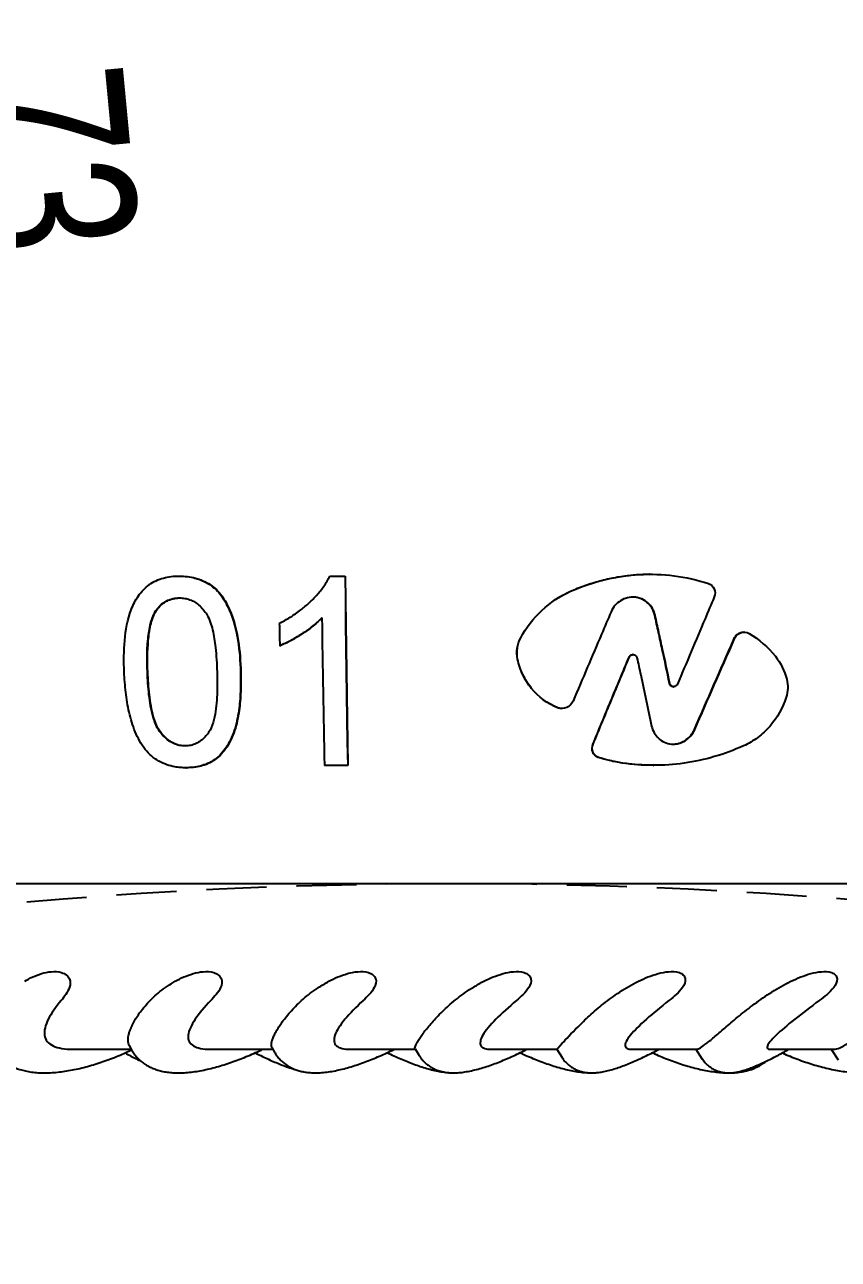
# Model space of a CAD drawing. Header units: millimetres. Extents: x 10 to 459, y 8 to 584.
# Drawn here: x 318.63 to 335.83, y 307.36 to 333.46 of the extents above; entities that cross this region are included whole.
import ezdxf

# ---------------------------------------------------------------- set-up
doc = ezdxf.new("R2010")
doc.units = ezdxf.units.MM
doc.linetypes.add('HIDDEN', pattern=[1.905, 1.27, -0.635])
doc.layers.add('DIMENSIONS', color=2, linetype='Continuous')
doc.layers.add('HIDDEN', color=3, linetype='HIDDEN')
doc.layers.add('OUTLINE', color=7, linetype='Continuous', lineweight=25)
doc.styles.add('SLDTEXTSTYLE0', font='TXT', dxfattribs={"width": 0.75})
doc.dimstyles.new('SLDDIMSTYLE0', dxfattribs={"dimtxt": 3.5, "dimasz": 2, "dimexe": 0, "dimexo": 0.0625, "dimgap": 0.875, "dimtad": 1, "dimrnd": 1e-09, "dimzin": 12, "dimdsep": 46, "dimtxsty": 'SLDTEXTSTYLE0', "dimsah": 1, "dimcen": 0.09, "dimadec": 0, "dimazin": 3, "dimtfac": 1, "dimtmove": 0, "dimatfit": 0, "dimfxl": 0, "dimfrac": 2, "dimtolj": 1, "dimtzin": 12, "dimarcsym": 0})
doc.dimstyles.new('SLDDIMSTYLE1', dxfattribs={"dimtxt": 3.5, "dimasz": 2, "dimexe": 0, "dimexo": 0.0625, "dimgap": 0.875, "dimtad": 1, "dimrnd": 1e-09, "dimzin": 12, "dimdsep": 46, "dimtxsty": 'SLDTEXTSTYLE0', "dimsah": 1, "dimcen": 0, "dimadec": 0, "dimazin": 3, "dimtfac": 1, "dimtofl": 0, "dimtmove": 0, "dimatfit": 3, "dimfxl": 0, "dimfrac": 2, "dimtolj": 1, "dimtzin": 12, "dimarcsym": 0})
doc.dimstyles.new('SLDDIMSTYLE5', dxfattribs={"dimtxt": 3.5, "dimasz": 2, "dimexe": 0, "dimexo": 0.0625, "dimgap": 0.875, "dimtad": 1, "dimrnd": 1e-09, "dimzin": 12, "dimdsep": 46, "dimtxsty": 'SLDTEXTSTYLE0', "dimsah": 1, "dimcen": 0.09, "dimadec": 0, "dimazin": 3, "dimtfac": 1, "dimtofl": 0, "dimtmove": 0, "dimatfit": 3, "dimfxl": 0, "dimfrac": 2, "dimtolj": 1, "dimtzin": 12, "dimarcsym": 0})
doc.dimstyles.new('SLDDIMSTYLE7', dxfattribs={"dimtxt": 3.5, "dimasz": 2, "dimexe": 0, "dimexo": 0.0625, "dimgap": 0.875, "dimtad": 1, "dimrnd": 1e-09, "dimzin": 12, "dimdsep": 46, "dimtxsty": 'SLDTEXTSTYLE0', "dimsah": 1, "dimcen": 0.09, "dimadec": 0, "dimazin": 3, "dimtol": 1, "dimtp": 1.3, "dimtm": 1.3, "dimtfac": 1, "dimtofl": 0, "dimtmove": 0, "dimatfit": 3, "dimfxl": 0, "dimfrac": 2, "dimtolj": 1, "dimarcsym": 0})
doc.dimstyles.new('SLDDIMSTYLE9', dxfattribs={"dimtxt": 3.5, "dimasz": 2, "dimexe": 0, "dimexo": 0.0625, "dimgap": 0.875, "dimtad": 1, "dimrnd": 1e-09, "dimzin": 12, "dimdsep": 46, "dimtxsty": 'SLDTEXTSTYLE0', "dimsah": 1, "dimcen": 0, "dimadec": 0, "dimazin": 3, "dimtfac": 1, "dimtofl": 0, "dimtmove": 0, "dimatfit": 3, "dimfxl": 0, "dimfrac": 2, "dimtolj": 1, "dimtzin": 12, "dimarcsym": 0})

# ---------------------------------------------------------------- blocks, each defined once
blk = doc.blocks.new('_D')
at = {"layer": 'DIMENSIONS'}
for p, q in [((375.903, 315.305), (375.903, 319.305)), ((328.7, 315.305), (377.903, 315.305)), ((375.903, 311.805), (375.903, 315.305)), ((356.192, 311.805), (377.903, 311.805)), ((375.903, 311.805), (375.903, 289.839))]:
    blk.add_line(p, q, dxfattribs=at)
for points in [[(375.903, 315.305), (376.403, 317.305), (375.403, 317.305)], [(375.903, 311.805), (375.403, 309.805), (376.403, 309.805)]]:
    blk.add_solid(points, dxfattribs=at)
at = {"layer": 'DIMENSIONS', "char_height": 3.5, "attachment_point": 1, "rotation": 90, "style": 'SLDTEXTSTYLE0'}
for s, insert in [('Push', (371.392, 299.203)), ('3,5', (371.392, 291.426))]:
    blk.add_mtext(s, dxfattribs=dict(at, insert=insert))
blk = doc.blocks.new('_D_1')
at = {"layer": 'DIMENSIONS'}
blk.add_line((317.849, 314.841), (315.141, 343.499), dxfattribs=at)
blk.add_solid([(317.849, 314.841), (318.158, 316.879), (317.163, 316.785)], dxfattribs=at)
at = {"layer": 'DIMENSIONS', "char_height": 3.5, "attachment_point": 1, "rotation": 275.3978, "style": 'SLDTEXTSTYLE0'}
for s, insert in [('R', (319.781, 342.343)), ('104,73', (320.047, 339.525))]:
    blk.add_mtext(s, dxfattribs=dict(at, insert=insert))
blk = doc.blocks.new('_D_9')
at = {"layer": 'DIMENSIONS'}
for p, q in [((293.45, 326.805), (293.45, 269.305)), ((361.95, 326.805), (361.95, 269.305)), ((361.95, 271.305), (293.45, 271.305))]:
    blk.add_line(p, q, dxfattribs=at)
for points in [[(293.45, 271.305), (295.45, 270.805), (295.45, 271.805)], [(361.95, 271.305), (359.95, 271.805), (359.95, 270.805)]]:
    blk.add_solid(points, dxfattribs=at)
at = {"layer": 'DIMENSIONS', "attachment_point": 1, "style": 'SLDTEXTSTYLE0'}
for s, insert, char_height in [('%%c', (315.932, 275.817), 3.5), ('68,5', (321.205, 275.817), 3.5), ('±1,30', (331.54, 274.806), 2.5)]:
    blk.add_mtext(s, dxfattribs=dict(at, insert=insert, char_height=char_height))
blk = doc.blocks.new('_D_11')
at = {"layer": 'DIMENSIONS'}
for p, q in [((299.208, 314.305), (299.208, 278.828)), ((356.192, 314.305), (356.192, 278.828)), ((299.208, 280.828), (356.192, 280.828))]:
    blk.add_line(p, q, dxfattribs=at)
for points in [[(299.208, 280.828), (301.208, 280.328), (301.208, 281.328)], [(356.192, 280.828), (354.192, 281.328), (354.192, 280.328)]]:
    blk.add_solid(points, dxfattribs=at)
at = {"layer": 'DIMENSIONS', "char_height": 3.5, "attachment_point": 1, "style": 'SLDTEXTSTYLE0'}
for s, insert in [('%%c', (319.242, 285.339)), ('56,98', (324.521, 285.393))]:
    blk.add_mtext(s, dxfattribs=dict(at, insert=insert))
blk = doc.blocks.new('_D_16')
at = {"layer": 'DIMENSIONS'}
blk.add_line((361.802, 324.363), (374.692, 323.249), dxfattribs=at)
blk.add_solid([(361.802, 324.363), (363.751, 323.693), (363.837, 324.689)], dxfattribs=at)
at = {"layer": 'DIMENSIONS', "insert": (367.104, 328.429), "char_height": 3.5, "attachment_point": 1, "rotation": 355.0632, "style": 'SLDTEXTSTYLE0'}
blk.add_mtext('R40', dxfattribs=at)
blk = doc.blocks.new('_D_17')
at = {"layer": 'DIMENSIONS'}
blk.add_line((361.779, 334.497), (372.903, 335.528), dxfattribs=at)
blk.add_arc((321.95, 330.805), 40, 5.237, 8.1583, dxfattribs=at)
blk.add_solid([(361.779, 334.497), (363.817, 334.184), (363.725, 335.18)], dxfattribs=at)
at = {"layer": 'DIMENSIONS', "insert": (364.515, 339.277), "char_height": 3.5, "attachment_point": 1, "rotation": 5.2959, "style": 'SLDTEXTSTYLE0'}
blk.add_mtext('R40', dxfattribs=at)

msp = doc.modelspace()

# ---------------------------------------------------------------- linework, layer by layer
at = {"layer": 'HIDDEN'}
msp.add_arc((327.7, 210.58), 104.725, 75.48959, 104.51041, dxfattribs=at)
at = {"layer": 'OUTLINE'}
for p, q in [((321.897, 321.805), (321.906, 321.805)), ((325.08, 321.805), (325.405, 321.805)), ((325.405, 321.805), (325.408, 321.805)), ((331.851, 321.844), (331.844, 321.844)), ((321.408, 321.07), (321.399, 321.07)), ((333.627, 320.45), (333.618, 320.45)), ((333.846, 320.621), (333.837, 320.621)), ((324.024, 320.332), (324.03, 320.332)), ((331.417, 320.094), (331.411, 320.094)), ((331.495, 320.146), (331.489, 320.146)), ((321.232, 319.78), (321.223, 319.78)), ((332.273, 319.535), (332.266, 319.535)), ((332.346, 319.467), (332.353, 319.467)), ((329.989, 319.006), (329.993, 319.006)), ((330.761, 317.972), (330.756, 317.972)), ((322.04, 317.754), (322.049, 317.754)), ((325.46, 317.805), (324.969, 317.805)), ((325.46, 317.805), (325.464, 317.805)), ((331.923, 317.805), (331.931, 317.805)), ((295.453, 315.305), (359.947, 315.305)), ((320.838, 311.886), (320.883, 311.803)), ((323.859, 311.839), (323.921, 311.731)), ((319.652, 311.805), (320.882, 311.805)), ((322.554, 311.805), (323.878, 311.805)), ((325.511, 311.805), (326.889, 311.805)), ((326.884, 311.813), (326.969, 311.673)), ((328.492, 311.805), (329.88, 311.805)), ((329.88, 311.805), (329.993, 311.629)), ((331.465, 311.805), (332.838, 311.805)), ((332.822, 311.805), (332.959, 311.597)), ((334.397, 311.805), (335.739, 311.805)), ((335.682, 311.805), (335.834, 311.578))]:
    msp.add_line(p, q, dxfattribs=at)
at = {"layer": 'OUTLINE', "flags": 128}
for points in [[(325.405, 321.805), (325.41, 321.301), (325.416, 320.798), (325.422, 320.296), (325.429, 319.795), (325.436, 319.295), (325.444, 318.797), (325.452, 318.3), (325.46, 317.805)], [(325.408, 321.805), (325.413, 321.301), (325.419, 320.798), (325.426, 320.296), (325.432, 319.795), (325.439, 319.295), (325.447, 318.797), (325.455, 318.3), (325.464, 317.805)]]:
    msp.add_lwpolyline(points, dxfattribs=at)
at = {"layer": 'OUTLINE'}
for centre, radius, start, end in [((673.956, 327.602), 350.008, 181.11276, 181.19017), ((777.268, 327.435), 452.401, 180.82489, 181.21971)]:
    msp.add_arc(centre, radius, start, end, dxfattribs=at)
for points, knots in [([(320.733, 319.778), (320.726, 320.001), (320.725, 320.224), (320.764, 320.667), (320.802, 320.887), (320.921, 321.197), (320.972, 321.297), (321.097, 321.478), (321.175, 321.56), (321.354, 321.687), (321.457, 321.734), (321.618, 321.778), (321.673, 321.789), (321.785, 321.803), (321.841, 321.804), (321.897, 321.805)], [0, 0, 0, 0, 0.25, 0.25, 0.5, 0.5, 0.625, 0.625, 0.75, 0.75, 0.875, 0.875, 0.9375, 0.9375, 1, 1, 1, 1]), ([(321.897, 321.805), (321.954, 321.803), (322.01, 321.802), (322.121, 321.789), (322.176, 321.778), (322.34, 321.733), (322.446, 321.687), (322.637, 321.562), (322.722, 321.482), (322.856, 321.298), (322.909, 321.196), (323.043, 320.884), (323.106, 320.664), (323.173, 320.223), (323.186, 320), (323.193, 319.778)], [0, 0, 0, 0, 0.0625, 0.0625, 0.125, 0.125, 0.25, 0.25, 0.375, 0.375, 0.5, 0.5, 0.75, 0.75, 1, 1, 1, 1]), ([(321.906, 321.805), (321.962, 321.803), (322.019, 321.802), (322.13, 321.789), (322.185, 321.778), (322.348, 321.732), (322.454, 321.686), (322.645, 321.562), (322.729, 321.482), (322.863, 321.298), (322.916, 321.195), (323.05, 320.884), (323.113, 320.664), (323.18, 320.223), (323.192, 320), (323.2, 319.778)], [0, 0, 0, 0, 0.0625, 0.0625, 0.125, 0.125, 0.25, 0.25, 0.375, 0.375, 0.5, 0.5, 0.75, 0.75, 1, 1, 1, 1]), ([(324.015, 320.805), (324.093, 320.847), (324.25, 320.932), (324.459, 321.079), (324.646, 321.237), (324.811, 321.404), (324.938, 321.558), (325.024, 321.696), (325.062, 321.769), (325.08, 321.805)], [0, 0, 0, 0, 0.179371, 0.359905, 0.51561, 0.672493, 0.834621, 0.917259, 1, 1, 1, 1]), ([(330.17, 321.484), (330.272, 321.526), (330.474, 321.612), (330.792, 321.709), (331.12, 321.784), (331.451, 321.828), (331.694, 321.847), (331.823, 321.843), (331.844, 321.842)], [0, 0, 0, 0, 0.190529, 0.381063, 0.577137, 0.773214, 0.963435, 1, 1, 1, 1]), ([(330.174, 321.484), (330.405, 321.587), (330.641, 321.668), (331.125, 321.786), (331.375, 321.824), (331.874, 321.852), (332.121, 321.843), (332.61, 321.779), (332.854, 321.724), (333.09, 321.647)], [0, 0, 0, 0, 0.25, 0.25, 0.5, 0.5, 0.75, 0.75, 1, 1, 1, 1]), ([(333.09, 321.647), (333.145, 321.628), (333.19, 321.586), (333.234, 321.481), (333.234, 321.418), (333.211, 321.364)], [0, 0, 0, 0, 0.5, 0.5, 1, 1, 1, 1]), ([(321.399, 321.07), (321.424, 321.103), (321.475, 321.171), (321.566, 321.246), (321.659, 321.298), (321.744, 321.326), (321.827, 321.342), (321.878, 321.343), (321.905, 321.344)], [0, 0, 0, 0, 0.210465, 0.426338, 0.582857, 0.744009, 0.870969, 1, 1, 1, 1]), ([(321.408, 321.07), (321.434, 321.103), (321.485, 321.171), (321.575, 321.246), (321.668, 321.298), (321.753, 321.326), (321.835, 321.342), (321.887, 321.343), (321.913, 321.344)], [0, 0, 0, 0, 0.210702, 0.426797, 0.583103, 0.744019, 0.870971, 1, 1, 1, 1]), ([(321.905, 321.344), (321.941, 321.342), (322.014, 321.337), (322.123, 321.31), (322.224, 321.261), (322.321, 321.191), (322.409, 321.1), (322.493, 320.981), (322.558, 320.834), (322.605, 320.663), (322.64, 320.484), (322.668, 320.274), (322.688, 320.038), (322.695, 319.866), (322.699, 319.78)], [0, 0, 0, 0, 0.0567, 0.113166, 0.17025, 0.227387, 0.294713, 0.36205, 0.449797, 0.537912, 0.634687, 0.731496, 0.865729, 1, 1, 1, 1]), ([(329.118, 320.503), (329.235, 320.717), (329.385, 320.913), (329.744, 321.248), (329.946, 321.382), (330.17, 321.484)], [0, 0, 0, 0, 0.5, 0.5, 1, 1, 1, 1]), ([(329.12, 320.503), (329.237, 320.718), (329.387, 320.913), (329.747, 321.248), (329.949, 321.383), (330.174, 321.484)], [0, 0, 0, 0, 0.5, 0.5, 1, 1, 1, 1]), ([(331.96, 320.977), (331.937, 321.078), (331.884, 321.17), (331.732, 321.307), (331.632, 321.35), (331.426, 321.367), (331.318, 321.34), (331.141, 321.23), (331.071, 321.147), (331.029, 321.051)], [0, 0, 0, 0, 0.25, 0.25, 0.5, 0.5, 0.75, 0.75, 1, 1, 1, 1]), ([(331.953, 320.977), (331.945, 321.005), (331.93, 321.061), (331.89, 321.138), (331.837, 321.207), (331.774, 321.265), (331.702, 321.31), (331.625, 321.341), (331.551, 321.358), (331.503, 321.359), (331.483, 321.359)], [0, 0, 0, 0, 0.132179, 0.264261, 0.396769, 0.529277, 0.656422, 0.783548, 0.907169, 1, 1, 1, 1]), ([(333.211, 321.364), (333.146, 321.21), (333.081, 321.056), (333.016, 320.902), (332.918, 320.671), (332.821, 320.441), (332.723, 320.211), (332.626, 319.98), (332.529, 319.75), (332.431, 319.52)], [0, 0, 0, 0, 0.000503459, 0.000503459, 0.000503459, 0.001258946, 0.001258946, 0.001258946, 0.002014728, 0.002014728, 0.002014728, 0.002014728]), ([(321.223, 319.78), (321.216, 320), (321.214, 320.22), (321.243, 320.549), (321.258, 320.658), (321.296, 320.818), (321.311, 320.871), (321.348, 320.973), (321.373, 321.021), (321.399, 321.07)], [0, 0, 0, 0, 0.5, 0.5, 0.75, 0.75, 0.875, 0.875, 1, 1, 1, 1]), ([(321.232, 319.78), (321.226, 320), (321.224, 320.22), (321.253, 320.549), (321.268, 320.658), (321.306, 320.818), (321.32, 320.871), (321.357, 320.973), (321.382, 321.021), (321.408, 321.07)], [0, 0, 0, 0, 0.5, 0.5, 0.75, 0.75, 0.875, 0.875, 1, 1, 1, 1]), ([(331.029, 321.051), (330.962, 320.893), (330.894, 320.735), (330.827, 320.578), (330.726, 320.342), (330.626, 320.106), (330.525, 319.87), (330.425, 319.634), (330.325, 319.399), (330.225, 319.164)], [0, 0, 0, 0, 0.000518046, 0.000518046, 0.000518046, 0.001295443, 0.001295443, 0.001295443, 0.002073163, 0.002073163, 0.002073163, 0.002073163]), ([(332.266, 319.535), (332.215, 319.775), (332.138, 320.135), (332.033, 320.616), (331.98, 320.857), (331.953, 320.977)], [0, 0, 0, 0, 0.499907, 0.749933, 1, 1, 1, 1]), ([(332.273, 319.535), (332.222, 319.775), (332.145, 320.135), (332.04, 320.616), (331.986, 320.857), (331.96, 320.977)], [0, 0, 0, 0, 0.499905, 0.749931, 1, 1, 1, 1]), ([(324.913, 320.922), (324.843, 320.856), (324.702, 320.723), (324.472, 320.57), (324.249, 320.434), (324.099, 320.366), (324.024, 320.332)], [0, 0, 0, 0, 0.27043, 0.540783, 0.769632, 1, 1, 1, 1]), ([(324.917, 320.922), (324.847, 320.856), (324.706, 320.723), (324.477, 320.57), (324.254, 320.434), (324.105, 320.366), (324.03, 320.332)], [0, 0, 0, 0, 0.27071, 0.541333, 0.769924, 1, 1, 1, 1]), ([(333.618, 320.45), (333.628, 320.476), (333.647, 320.526), (333.705, 320.584), (333.774, 320.616), (333.826, 320.626), (333.85, 320.62), (333.851, 320.62)], [0, 0, 0, 0, 0.258581, 0.517926, 0.759423, 0.990873, 1, 1, 1, 1]), ([(333.627, 320.45), (333.646, 320.516), (333.693, 320.574), (333.818, 320.63), (333.893, 320.626), (333.95, 320.592)], [0, 0, 0, 0, 0.5, 0.5, 1, 1, 1, 1]), ([(329.899, 319.023), (329.682, 319.11), (329.492, 319.252), (329.273, 319.519), (329.211, 319.618), (329.113, 319.825), (329.076, 319.935), (329.052, 320.049)], [0, 0, 0, 0, 0.5, 0.5, 0.75, 0.75, 1, 1, 1, 1]), ([(329.903, 319.023), (329.685, 319.11), (329.495, 319.252), (329.276, 319.519), (329.214, 319.618), (329.115, 319.825), (329.078, 319.935), (329.054, 320.049)], [0, 0, 0, 0, 0.5, 0.5, 0.75, 0.75, 1, 1, 1, 1]), ([(330.645, 318.25), (330.772, 318.557), (330.962, 319.016), (331.218, 319.631), (331.347, 319.94), (331.411, 320.094)], [0, 0, 0, 0, 0.499816, 0.749893, 1, 1, 1, 1]), ([(330.649, 318.25), (330.776, 318.557), (330.967, 319.016), (331.223, 319.631), (331.352, 319.94), (331.417, 320.094)], [0, 0, 0, 0, 0.499813, 0.749891, 1, 1, 1, 1]), ([(331.411, 320.094), (331.417, 320.103), (331.428, 320.122), (331.455, 320.139), (331.477, 320.147), (331.488, 320.145), (331.489, 320.145)], [0, 0, 0, 0, 0.328728, 0.659039, 0.953104, 1, 1, 1, 1]), ([(331.417, 320.094), (331.421, 320.103), (331.428, 320.112), (331.435, 320.12), (331.443, 320.128), (331.452, 320.134), (331.462, 320.139), (331.471, 320.142), (331.481, 320.145), (331.49, 320.145), (331.499, 320.146), (331.509, 320.145), (331.517, 320.143), (331.526, 320.14), (331.534, 320.136), (331.542, 320.131), (331.549, 320.126), (331.555, 320.119), (331.561, 320.112), (331.566, 320.105), (331.571, 320.096), (331.574, 320.087), (331.575, 320.084), (331.575, 320.082), (331.576, 320.079)], [0, 0, 0, 0, 0.0000324829, 0.0000324829, 0.0000324829, 0.0000652026, 0.0000652026, 0.0000652026, 0.0000943146, 0.0000943146, 0.0000943146, 0.0001212763, 0.0001212763, 0.0001212763, 0.0001487133, 0.0001487133, 0.0001487133, 0.0001762199, 0.0001762199, 0.0001762199, 0.0002054832, 0.0002054832, 0.0002054832, 0.0002134231, 0.0002134231, 0.0002134231, 0.0002134231]), ([(331.576, 320.079), (331.603, 319.959), (331.669, 319.657), (331.773, 319.176), (331.849, 318.816), (331.887, 318.636)], [0, 0, 0, 0, 0.249941, 0.62493, 1, 1, 1, 1]), ([(321.177, 318.139), (321.135, 318.199), (321.094, 318.259), (321.025, 318.385), (320.995, 318.45), (320.913, 318.648), (320.872, 318.787), (320.807, 319.066), (320.784, 319.208), (320.75, 319.492), (320.741, 319.635), (320.733, 319.778)], [0, 0, 0, 0, 0.125, 0.125, 0.25, 0.25, 0.5, 0.5, 0.75, 0.75, 1, 1, 1, 1]), ([(322.02, 318.215), (321.979, 318.217), (321.939, 318.219), (321.859, 318.235), (321.82, 318.248), (321.707, 318.298), (321.641, 318.348), (321.524, 318.462), (321.472, 318.527), (321.396, 318.671), (321.37, 318.747), (321.302, 318.979), (321.277, 319.139), (321.239, 319.458), (321.23, 319.619), (321.223, 319.78)], [0, 0, 0, 0, 0.0625, 0.0625, 0.125, 0.125, 0.25, 0.25, 0.375, 0.375, 0.5, 0.5, 0.75, 0.75, 1, 1, 1, 1]), ([(322.029, 318.215), (321.988, 318.217), (321.948, 318.219), (321.868, 318.235), (321.829, 318.248), (321.716, 318.298), (321.65, 318.348), (321.533, 318.462), (321.482, 318.527), (321.406, 318.671), (321.379, 318.747), (321.311, 318.979), (321.287, 319.139), (321.249, 319.459), (321.24, 319.619), (321.232, 319.78)], [0, 0, 0, 0, 0.0625, 0.0625, 0.125, 0.125, 0.25, 0.25, 0.375, 0.375, 0.5, 0.5, 0.75, 0.75, 1, 1, 1, 1]), ([(322.699, 319.78), (322.703, 319.619), (322.705, 319.459), (322.691, 319.14), (322.678, 318.981), (322.629, 318.749), (322.607, 318.672), (322.543, 318.529), (322.497, 318.463), (322.39, 318.349), (322.326, 318.299), (322.218, 318.249), (322.18, 318.236), (322.101, 318.219), (322.06, 318.217), (322.02, 318.215)], [0, 0, 0, 0, 0.25, 0.25, 0.5, 0.5, 0.625, 0.625, 0.75, 0.75, 0.875, 0.875, 0.9375, 0.9375, 1, 1, 1, 1]), ([(323.193, 319.778), (323.194, 319.641), (323.197, 319.368), (323.169, 319.024), (323.121, 318.749), (323.066, 318.54), (322.991, 318.351), (322.899, 318.185), (322.79, 318.044), (322.654, 317.925), (322.504, 317.839), (322.347, 317.787), (322.194, 317.758), (322.091, 317.755), (322.04, 317.754)], [0, 0, 0, 0, 0.153719, 0.307252, 0.389174, 0.471193, 0.552865, 0.620664, 0.688348, 0.756904, 0.825426, 0.884294, 0.943194, 1, 1, 1, 1]), ([(323.2, 319.778), (323.201, 319.641), (323.204, 319.367), (323.176, 319.023), (323.128, 318.748), (323.073, 318.539), (322.999, 318.351), (322.906, 318.185), (322.797, 318.043), (322.662, 317.925), (322.511, 317.839), (322.355, 317.786), (322.202, 317.758), (322.099, 317.755), (322.049, 317.754)], [0, 0, 0, 0, 0.154034, 0.307886, 0.38976, 0.471729, 0.553343, 0.621103, 0.688755, 0.757281, 0.825769, 0.884578, 0.94342, 1, 1, 1, 1]), ([(332.346, 319.467), (332.339, 319.467), (332.324, 319.468), (332.301, 319.479), (332.281, 319.497), (332.27, 319.517), (332.267, 319.531), (332.266, 319.535)], [0, 0, 0, 0, 0.169725, 0.40005, 0.632919, 0.880436, 1, 1, 1, 1]), ([(332.431, 319.52), (332.427, 319.511), (332.421, 319.501), (332.413, 319.494), (332.406, 319.486), (332.397, 319.479), (332.387, 319.474), (332.379, 319.47), (332.369, 319.468), (332.359, 319.467), (332.351, 319.466), (332.342, 319.467), (332.333, 319.469), (332.325, 319.471), (332.317, 319.475), (332.309, 319.479), (332.302, 319.484), (332.295, 319.491), (332.29, 319.497), (332.284, 319.505), (332.28, 319.513), (332.277, 319.522), (332.275, 319.526), (332.274, 319.531), (332.273, 319.535)], [0, 0, 0, 0, 0.0000324033, 0.0000324033, 0.0000324033, 0.0000650509, 0.0000650509, 0.0000650509, 0.0000939582, 0.0000939582, 0.0000939582, 0.000120426, 0.000120426, 0.000120426, 0.0001472471, 0.0001472471, 0.0001472471, 0.0001743352, 0.0001743352, 0.0001743352, 0.0002030867, 0.0002030867, 0.0002030867, 0.000216736, 0.000216736, 0.000216736, 0.000216736]), ([(330.225, 319.164), (330.199, 319.104), (330.153, 319.054), (330.033, 319), (329.964, 318.999), (329.903, 319.023)], [0, 0, 0, 0, 0.5, 0.5, 1, 1, 1, 1]), ([(334.733, 319.243), (334.661, 319.019), (334.544, 318.81), (334.313, 318.546), (334.226, 318.465), (334.038, 318.324), (333.937, 318.264), (333.829, 318.216)], [0, 0, 0, 0, 0.5, 0.5, 0.75, 0.75, 1, 1, 1, 1]), ([(329.989, 319.009), (329.972, 319.008), (329.941, 319.008), (329.912, 319.018), (329.899, 319.023)], [0, 0, 0, 0, 0.550554, 1, 1, 1, 1]), ([(331.887, 318.636), (331.909, 318.537), (331.958, 318.446), (332.105, 318.309), (332.202, 318.264), (332.406, 318.247), (332.513, 318.274), (332.688, 318.385), (332.758, 318.468), (332.799, 318.563)], [0, 0, 0, 0, 0.25, 0.25, 0.5, 0.5, 0.75, 0.75, 1, 1, 1, 1]), ([(332.337, 318.256), (332.348, 318.255), (332.384, 318.254), (332.445, 318.265), (332.544, 318.296), (332.634, 318.353), (332.709, 318.428), (332.757, 318.492), (332.78, 318.54), (332.792, 318.563)], [0, 0, 0, 0, 0.056189, 0.188399, 0.320639, 0.586668, 0.725926, 0.865156, 1, 1, 1, 1]), ([(322.04, 317.754), (322.001, 317.755), (321.922, 317.757), (321.785, 317.774), (321.63, 317.815), (321.463, 317.891), (321.307, 317.999), (321.221, 318.092), (321.177, 318.139)], [0, 0, 0, 0, 0.121459, 0.24347, 0.425466, 0.613139, 0.803321, 1, 1, 1, 1]), ([(330.756, 317.972), (330.703, 317.993), (330.662, 318.036), (330.623, 318.139), (330.624, 318.198), (330.645, 318.25)], [0, 0, 0, 0, 0.5, 0.5, 1, 1, 1, 1]), ([(330.761, 317.972), (330.708, 317.993), (330.667, 318.036), (330.627, 318.139), (330.628, 318.198), (330.649, 318.25)], [0, 0, 0, 0, 0.5, 0.5, 1, 1, 1, 1]), ([(333.829, 318.216), (333.428, 318.036), (333.004, 317.912), (332.357, 317.82), (332.138, 317.805), (331.704, 317.806), (331.488, 317.822), (331.273, 317.853)], [0, 0, 0, 0, 0.5, 0.5, 0.75, 0.75, 1, 1, 1, 1]), ([(331.267, 317.853), (331.222, 317.86), (331.177, 317.868), (331.132, 317.876), (331.087, 317.885), (331.042, 317.894), (330.997, 317.905), (330.916, 317.924), (330.836, 317.946), (330.756, 317.972)], [0, 0, 0, 0, 0.000138768, 0.000138768, 0.000138768, 0.0002775368, 0.0002775368, 0.0002775368, 0.0005313891, 0.0005313891, 0.0005313891, 0.0005313891]), ([(331.273, 317.853), (331.227, 317.86), (331.182, 317.868), (331.137, 317.876), (331.092, 317.885), (331.047, 317.894), (331.003, 317.905), (330.921, 317.924), (330.841, 317.946), (330.761, 317.972)], [0, 0, 0, 0, 0.0001387678, 0.0001387678, 0.0001387678, 0.0002775364, 0.0002775364, 0.0002775364, 0.0005321726, 0.0005321726, 0.0005321726, 0.0005321726]), ([(331.855, 317.807), (331.838, 317.807), (331.731, 317.806), (331.534, 317.819), (331.356, 317.842), (331.267, 317.853)], [0, 0, 0, 0, 0.087395, 0.543693, 1, 1, 1, 1]), ([(318.629, 313.24), (318.737, 313.306), (318.856, 313.364), (319.051, 313.423), (319.119, 313.438), (319.262, 313.45), (319.337, 313.448), (319.447, 313.414), (319.482, 313.397), (319.541, 313.352), (319.564, 313.322), (319.604, 313.23), (319.596, 313.168), (319.56, 313.059), (319.532, 313.01), (319.47, 312.918), (319.436, 312.875), (319.401, 312.834)], [0, 0, 0, 0, 0.25, 0.25, 0.375, 0.375, 0.5, 0.5, 0.5625, 0.5625, 0.625, 0.625, 0.75, 0.75, 0.875, 0.875, 1, 1, 1, 1]), ([(321.812, 313.24), (321.928, 313.306), (322.054, 313.364), (322.26, 313.423), (322.332, 313.438), (322.479, 313.45), (322.557, 313.447), (322.665, 313.413), (322.7, 313.396), (322.756, 313.35), (322.777, 313.321), (322.81, 313.228), (322.796, 313.167), (322.75, 313.058), (322.717, 313.01), (322.645, 312.918), (322.605, 312.875), (322.565, 312.834)], [0, 0, 0, 0, 0.25, 0.25, 0.375, 0.375, 0.5, 0.5, 0.5625, 0.5625, 0.625, 0.625, 0.75, 0.75, 0.875, 0.875, 1, 1, 1, 1]), ([(325.06, 313.24), (325.182, 313.306), (325.314, 313.364), (325.527, 313.423), (325.6, 313.438), (325.749, 313.45), (325.827, 313.447), (325.936, 313.413), (325.97, 313.396), (326.024, 313.35), (326.043, 313.321), (326.07, 313.229), (326.051, 313.167), (325.995, 313.058), (325.957, 313.01), (325.875, 312.918), (325.831, 312.875), (325.786, 312.834)], [0, 0, 0, 0, 0.25, 0.25, 0.375, 0.375, 0.5, 0.5, 0.5625, 0.5625, 0.625, 0.625, 0.75, 0.75, 0.875, 0.875, 1, 1, 1, 1]), ([(328.336, 313.24), (328.463, 313.306), (328.601, 313.364), (328.817, 313.423), (328.892, 313.438), (329.043, 313.45), (329.121, 313.447), (329.227, 313.413), (329.26, 313.396), (329.31, 313.35), (329.327, 313.32), (329.347, 313.228), (329.323, 313.167), (329.258, 313.058), (329.216, 313.01), (329.126, 312.918), (329.077, 312.875), (329.027, 312.834)], [0, 0, 0, 0, 0.25, 0.25, 0.375, 0.375, 0.5, 0.5, 0.5625, 0.5625, 0.625, 0.625, 0.75, 0.75, 0.875, 0.875, 1, 1, 1, 1]), ([(331.606, 313.24), (331.738, 313.306), (331.878, 313.364), (332.097, 313.423), (332.172, 313.438), (332.322, 313.45), (332.399, 313.447), (332.502, 313.412), (332.533, 313.395), (332.58, 313.349), (332.594, 313.32), (332.606, 313.228), (332.577, 313.166), (332.504, 313.058), (332.458, 313.01), (332.36, 312.918), (332.308, 312.875), (332.254, 312.834)], [0, 0, 0, 0, 0.25, 0.25, 0.375, 0.375, 0.5, 0.5, 0.5625, 0.5625, 0.625, 0.625, 0.75, 0.75, 0.875, 0.875, 1, 1, 1, 1]), ([(334.833, 313.24), (334.967, 313.306), (335.109, 313.365), (335.328, 313.423), (335.401, 313.438), (335.55, 313.45), (335.625, 313.447), (335.723, 313.412), (335.753, 313.395), (335.795, 313.349), (335.807, 313.32), (335.811, 313.228), (335.779, 313.166), (335.698, 313.058), (335.648, 313.009), (335.543, 312.918), (335.488, 312.875), (335.432, 312.834)], [0, 0, 0, 0, 0.25, 0.25, 0.375, 0.375, 0.5, 0.5, 0.5625, 0.5625, 0.625, 0.625, 0.75, 0.75, 0.875, 0.875, 1, 1, 1, 1]), ([(320.84, 311.887), (320.837, 311.891), (320.824, 311.911), (320.815, 311.958), (320.813, 312.028), (320.827, 312.112), (320.856, 312.206), (320.899, 312.308), (320.957, 312.417), (321.03, 312.533), (321.12, 312.654), (321.226, 312.777), (321.348, 312.901), (321.488, 313.023), (321.642, 313.138), (321.757, 313.207), (321.812, 313.24)], [0, 0, 0, 0, 0.024479, 0.097973, 0.171466, 0.247111, 0.322752, 0.396117, 0.469481, 0.544863, 0.620242, 0.695626, 0.771005, 0.84874, 0.92646, 1, 1, 1, 1]), ([(323.86, 311.84), (323.858, 311.843), (323.85, 311.855), (323.845, 311.887), (323.849, 311.938), (323.866, 312.006), (323.898, 312.086), (323.944, 312.178), (324.003, 312.277), (324.076, 312.384), (324.164, 312.499), (324.266, 312.618), (324.384, 312.741), (324.517, 312.865), (324.666, 312.988), (324.844, 313.117), (324.983, 313.196), (325.06, 313.24)], [0, 0, 0, 0, 0.024783, 0.082897, 0.150622, 0.218349, 0.288076, 0.357801, 0.425114, 0.492431, 0.561593, 0.630753, 0.699962, 0.769166, 0.840489, 0.911807, 1, 1, 1, 1]), ([(326.885, 311.814), (326.884, 311.815), (326.877, 311.818), (326.882, 311.844), (326.897, 311.888), (326.926, 311.945), (326.968, 312.015), (327.024, 312.097), (327.092, 312.189), (327.172, 312.289), (327.265, 312.397), (327.373, 312.513), (327.493, 312.633), (327.628, 312.756), (327.777, 312.88), (327.945, 313.005), (328.13, 313.128), (328.267, 313.203), (328.336, 313.24)], [0, 0, 0, 0, 0.013722, 0.091722, 0.155153, 0.218586, 0.283944, 0.349301, 0.411474, 0.473645, 0.537529, 0.601415, 0.665244, 0.729067, 0.794766, 0.860457, 0.929881, 1, 1, 1, 1]), ([(329.88, 311.805), (329.884, 311.805), (329.922, 311.848), (330.074, 312.014), (330.183, 312.134), (330.404, 312.353), (330.485, 312.432), (330.664, 312.594), (330.763, 312.68), (330.977, 312.85), (331.091, 312.934), (331.336, 313.094), (331.467, 313.171), (331.606, 313.24)], [0, 0, 0, 0, 0.25, 0.25, 0.5, 0.5, 0.625, 0.625, 0.75, 0.75, 0.875, 0.875, 1, 1, 1, 1]), ([(332.838, 311.805), (332.856, 311.805), (332.883, 311.816), (332.954, 311.858), (332.998, 311.889), (333.104, 311.972), (333.164, 312.022), (333.302, 312.139), (333.381, 312.207), (333.55, 312.352), (333.642, 312.43), (333.842, 312.594), (333.951, 312.679), (334.179, 312.848), (334.299, 312.932), (334.555, 313.094), (334.691, 313.171), (334.833, 313.24)], [0, 0, 0, 0, 0.125, 0.125, 0.25, 0.25, 0.375, 0.375, 0.5, 0.5, 0.625, 0.625, 0.75, 0.75, 0.875, 0.875, 1, 1, 1, 1]), ([(335.739, 311.805), (335.774, 311.805), (335.816, 311.816), (335.918, 311.858), (335.979, 311.889), (336.113, 311.972), (336.187, 312.022), (336.352, 312.139), (336.442, 312.207), (336.634, 312.352), (336.736, 312.43), (336.953, 312.593), (337.07, 312.679), (337.31, 312.848), (337.435, 312.932), (337.699, 313.093), (337.838, 313.171), (337.981, 313.24)], [0, 0, 0, 0, 0.125, 0.125, 0.25, 0.25, 0.375, 0.375, 0.5, 0.5, 0.625, 0.625, 0.75, 0.75, 0.875, 0.875, 1, 1, 1, 1]), ([(319.401, 312.834), (319.286, 312.698), (319.191, 312.564), (319.097, 312.376), (319.074, 312.316), (319.046, 312.202), (319.042, 312.148), (319.057, 312.051), (319.076, 312.007), (319.137, 311.932), (319.179, 311.9), (319.336, 311.827), (319.484, 311.805), (319.652, 311.805)], [0, 0, 0, 0, 0.25, 0.25, 0.375, 0.375, 0.5, 0.5, 0.625, 0.625, 0.75, 0.75, 1, 1, 1, 1]), ([(322.565, 312.834), (322.433, 312.698), (322.319, 312.564), (322.151, 312.313), (322.098, 312.199), (322.084, 312.051), (322.09, 312.008), (322.127, 311.933), (322.157, 311.901), (322.279, 311.827), (322.405, 311.805), (322.554, 311.805)], [0, 0, 0, 0, 0.25, 0.25, 0.5, 0.5, 0.625, 0.625, 0.75, 0.75, 1, 1, 1, 1]), ([(325.786, 312.834), (325.637, 312.697), (325.506, 312.564), (325.297, 312.313), (325.223, 312.199), (325.173, 312.051), (325.167, 312.008), (325.179, 311.933), (325.196, 311.901), (325.253, 311.852), (325.293, 311.834), (325.389, 311.811), (325.447, 311.805), (325.511, 311.805)], [0, 0, 0, 0, 0.25, 0.25, 0.5, 0.5, 0.625, 0.625, 0.75, 0.75, 0.875, 0.875, 1, 1, 1, 1]), ([(329.027, 312.834), (328.864, 312.697), (328.717, 312.565), (328.469, 312.313), (328.374, 312.199), (328.26, 312.003), (328.247, 311.926), (328.295, 311.851), (328.322, 311.834), (328.394, 311.811), (328.44, 311.805), (328.492, 311.805)], [0, 0, 0, 0, 0.25, 0.25, 0.5, 0.5, 0.75, 0.75, 0.875, 0.875, 1, 1, 1, 1]), ([(332.254, 312.834), (332.079, 312.697), (331.917, 312.565), (331.634, 312.313), (331.518, 312.198), (331.359, 312.003), (331.32, 311.926), (331.33, 311.851), (331.344, 311.834), (331.392, 311.811), (331.425, 311.805), (331.465, 311.805)], [0, 0, 0, 0, 0.25, 0.25, 0.5, 0.5, 0.75, 0.75, 0.875, 0.875, 1, 1, 1, 1]), ([(335.432, 312.834), (335.245, 312.697), (335.07, 312.564), (334.754, 312.312), (334.62, 312.198), (334.468, 312.051), (334.426, 312.007), (334.365, 311.932), (334.345, 311.901), (334.316, 311.827), (334.341, 311.805), (334.397, 311.805)], [0, 0, 0, 0, 0.25, 0.25, 0.5, 0.5, 0.625, 0.625, 0.75, 0.75, 1, 1, 1, 1]), ([(317.888, 311.891), (317.9, 311.868), (317.928, 311.813), (317.983, 311.735), (318.05, 311.657), (318.125, 311.587), (318.208, 311.524), (318.299, 311.469), (318.397, 311.422), (318.503, 311.382), (318.618, 311.35), (318.742, 311.326), (318.877, 311.31), (319.019, 311.304), (319.168, 311.307), (319.322, 311.318), (319.479, 311.338), (319.637, 311.365), (319.798, 311.399), (319.959, 311.44), (320.121, 311.488), (320.284, 311.541), (320.446, 311.6), (320.608, 311.664), (320.757, 311.727), (320.85, 311.771), (320.89, 311.79)], [0, 0, 0, 0, 0.026048, 0.060324, 0.094548, 0.129031, 0.16412, 0.200186, 0.237634, 0.276884, 0.318313, 0.362124, 0.408178, 0.455884, 0.504371, 0.552706, 0.600513, 0.647703, 0.694309, 0.740408, 0.786092, 0.831439, 0.876528, 0.921423, 0.966181, 1, 1, 1, 1]), ([(320.751, 311.726), (320.792, 311.704), (320.874, 311.66), (320.987, 311.602), (321.056, 311.568), (321.088, 311.553)], [0, 0, 0, 0, 0.3466727, 0.7008754, 1, 1, 1, 1]), ([(320.883, 311.804), (320.885, 311.8), (320.901, 311.766), (320.942, 311.707), (321.004, 311.63), (321.075, 311.561), (321.152, 311.501), (321.236, 311.449), (321.326, 311.405), (321.424, 311.369), (321.528, 311.34), (321.642, 311.319), (321.766, 311.307), (321.9, 311.304), (322.042, 311.31), (322.19, 311.325), (322.341, 311.349), (322.494, 311.38), (322.649, 311.419), (322.805, 311.463), (322.961, 311.514), (323.119, 311.57), (323.276, 311.632), (323.434, 311.699), (323.563, 311.757), (323.639, 311.794), (323.662, 311.805)], [0, 0, 0, 0, 0.0044156, 0.0391233, 0.0735428, 0.1079734, 0.1427653, 0.1783122, 0.215062, 0.2535438, 0.2943425, 0.3380271, 0.3849482, 0.4348772, 0.4867717, 0.5390591, 0.5906548, 0.6413267, 0.6911232, 0.740183, 0.7886503, 0.836649, 0.8842882, 0.9316521, 0.9788171, 1, 1, 1, 1]), ([(323.5, 311.729), (323.507, 311.726), (323.56, 311.699), (323.656, 311.652), (323.788, 311.59), (323.917, 311.533), (324.044, 311.481), (324.167, 311.434), (324.272, 311.398), (324.335, 311.38), (324.358, 311.374)], [0, 0, 0, 0, 0.020853, 0.163284, 0.306943, 0.452249, 0.599841, 0.750661, 0.906221, 1, 1, 1, 1]), ([(323.923, 311.732), (323.931, 311.717), (323.955, 311.674), (324.005, 311.61), (324.071, 311.543), (324.143, 311.484), (324.221, 311.434), (324.304, 311.393), (324.392, 311.359), (324.485, 311.334), (324.586, 311.316), (324.696, 311.306), (324.817, 311.304), (324.949, 311.312), (325.089, 311.33), (325.234, 311.357), (325.381, 311.392), (325.529, 311.434), (325.678, 311.481), (325.828, 311.534), (325.979, 311.593), (326.131, 311.656), (326.284, 311.725), (326.391, 311.775), (326.446, 311.803), (326.451, 311.805)], [0, 0, 0, 0, 0.0185885, 0.0533337, 0.0877946, 0.12231, 0.1572534, 0.1930705, 0.2303078, 0.2696451, 0.3119172, 0.3580436, 0.4087407, 0.4637578, 0.5211904, 0.5781193, 0.6335901, 0.687651, 0.7405686, 0.7926091, 0.8439798, 0.8948453, 0.9453258, 0.9955257, 1, 1, 1, 1]), ([(326.295, 311.731), (326.307, 311.725), (326.367, 311.696), (326.475, 311.647), (326.617, 311.584), (326.757, 311.527), (326.895, 311.476), (327.031, 311.429), (327.165, 311.389), (327.298, 311.355), (327.432, 311.328), (327.531, 311.313), (327.587, 311.31), (327.596, 311.31)], [0, 0, 0, 0, 0.023376, 0.12222, 0.221776, 0.322269, 0.424013, 0.527437, 0.633164, 0.742077, 0.855442, 0.974661, 1, 1, 1, 1]), ([(326.97, 311.674), (326.981, 311.656), (327.008, 311.613), (327.061, 311.551), (327.126, 311.49), (327.198, 311.438), (327.273, 311.396), (327.352, 311.362), (327.434, 311.336), (327.519, 311.318), (327.611, 311.307), (327.71, 311.304), (327.82, 311.309), (327.943, 311.324), (328.077, 311.349), (328.217, 311.384), (328.358, 311.425), (328.498, 311.473), (328.64, 311.526), (328.783, 311.584), (328.927, 311.647), (329.073, 311.715), (329.182, 311.768), (329.243, 311.799), (329.255, 311.805)], [0, 0, 0, 0, 0.02304, 0.057489, 0.091554, 0.125548, 0.159831, 0.194839, 0.23114, 0.269498, 0.31094, 0.356823, 0.40874, 0.467642, 0.531437, 0.594368, 0.65468, 0.712825, 0.769409, 0.82488, 0.879546, 0.933624, 0.987266, 1, 1, 1, 1]), ([(329.105, 311.731), (329.12, 311.724), (329.186, 311.693), (329.302, 311.642), (329.452, 311.58), (329.601, 311.524), (329.748, 311.472), (329.894, 311.427), (330.038, 311.387), (330.18, 311.354), (330.321, 311.329), (330.451, 311.312), (330.533, 311.309), (330.569, 311.307)], [0, 0, 0, 0, 0.0275662, 0.121781, 0.2165103, 0.3119269, 0.4082403, 0.5057302, 0.6047556, 0.7057803, 0.8094149, 0.9163214, 1, 1, 1, 1]), ([(329.994, 311.63), (330.002, 311.616), (330.026, 311.578), (330.075, 311.522), (330.138, 311.464), (330.207, 311.416), (330.279, 311.377), (330.352, 311.347), (330.427, 311.326), (330.503, 311.312), (330.581, 311.305), (330.662, 311.305), (330.752, 311.311), (330.854, 311.327), (330.968, 311.352), (331.089, 311.386), (331.212, 311.427), (331.339, 311.474), (331.471, 311.528), (331.604, 311.586), (331.738, 311.649), (331.875, 311.716), (331.978, 311.768), (332.036, 311.8), (332.046, 311.805)], [0, 0, 0, 0, 0.017908, 0.051857, 0.085182, 0.118149, 0.151036, 0.184193, 0.218065, 0.253299, 0.290824, 0.331998, 0.37882, 0.43415, 0.500671, 0.566073, 0.627497, 0.69195, 0.753629, 0.813496, 0.872161, 0.92999, 0.98723, 1, 1, 1, 1]), ([(331.9, 311.729), (331.916, 311.722), (331.984, 311.691), (332.105, 311.64), (332.262, 311.578), (332.418, 311.521), (332.573, 311.47), (332.727, 311.425), (332.879, 311.387), (333.029, 311.355), (333.178, 311.329), (333.326, 311.313), (333.433, 311.305), (333.489, 311.306), (333.499, 311.306)], [0, 0, 0, 0, 0.0276801, 0.1191027, 0.210881, 0.3031318, 0.3960205, 0.4897271, 0.5844767, 0.680547, 0.7782725, 0.8780108, 0.98006, 1, 1, 1, 1]), ([(332.96, 311.597), (332.972, 311.579), (333, 311.537), (333.055, 311.481), (333.118, 311.428), (333.186, 311.386), (333.255, 311.354), (333.325, 311.33), (333.394, 311.315), (333.461, 311.306), (333.527, 311.304), (333.593, 311.308), (333.661, 311.316), (333.736, 311.331), (333.827, 311.354), (333.929, 311.388), (334.038, 311.43), (334.148, 311.477), (334.262, 311.529), (334.382, 311.587), (334.504, 311.649), (334.63, 311.715), (334.726, 311.767), (334.782, 311.799), (334.793, 311.805)], [0, 0, 0, 0, 0.025659, 0.058633, 0.090804, 0.122359, 0.153497, 0.184423, 0.215422, 0.246947, 0.279728, 0.314904, 0.354209, 0.40039, 0.458239, 0.535191, 0.603624, 0.667568, 0.734858, 0.799252, 0.8619, 0.923441, 0.984239, 1, 1, 1, 1]), ([(334.65, 311.726), (334.664, 311.72), (334.732, 311.689), (334.855, 311.639), (335.016, 311.576), (335.178, 311.52), (335.34, 311.469), (335.5, 311.425), (335.66, 311.387), (335.817, 311.355), (335.974, 311.33), (336.128, 311.314), (336.245, 311.306), (336.31, 311.306), (336.326, 311.306)], [0, 0, 0, 0, 0.025154, 0.116918, 0.208889, 0.301177, 0.393894, 0.487182, 0.581204, 0.676137, 0.772197, 0.869609, 0.968586, 1, 1, 1, 1]), ([(333.564, 311.307), (333.581, 311.307), (333.643, 311.307), (333.742, 311.318), (333.861, 311.337), (333.969, 311.366), (334.069, 311.403), (334.161, 311.447), (334.242, 311.497), (334.291, 311.536), (334.313, 311.554)], [0, 0, 0, 0, 0.065389, 0.227164, 0.379163, 0.520586, 0.65279, 0.777724, 0.897181, 1, 1, 1, 1])]:
    msp.add_open_spline(points, degree=3, knots=knots, dxfattribs=at)
for points in [[(329.052, 320.049), (329.021, 320.202), (329.044, 320.364), (329.118, 320.503)], [(329.054, 320.049), (329.023, 320.202), (329.046, 320.364), (329.12, 320.503)], [(332.792, 318.563), (333.066, 319.19), (333.342, 319.819), (333.618, 320.45)], [(332.799, 318.563), (333.074, 319.19), (333.35, 319.819), (333.627, 320.45)], [(333.95, 320.592), (334.16, 320.464), (334.347, 320.302), (334.503, 320.115)], [(334.503, 320.115), (334.615, 319.97), (334.697, 319.802), (334.745, 319.624)], [(334.745, 319.624), (334.777, 319.5), (334.772, 319.367), (334.733, 319.243)]]:
    msp.add_open_spline(points, degree=3, dxfattribs=at)

# ---------------------------------------------------------------- dimensions: what is measured, and where the dimension line sits
at = {"layer": 'DIMENSIONS'}
for center, mpoint, dimstyle, picture, middle in [((327.7, 210.58), (317.849, 314.841), 'SLDDIMSTYLE1', '_D_1', (316.089, 333.461)), ((321.95, 330.805), (361.779, 334.497), 'SLDDIMSTYLE9', '_D_17', (368.998, 335.166)), ((321.95, 327.805), (361.802, 324.363), 'SLDDIMSTYLE9', '_D_16', (370.782, 323.587))]:
    dim = msp.add_radius_dim(center=center, mpoint=mpoint, dimstyle=dimstyle, dxfattribs=at)
    dim.commit()
    dim.dimension.update_dxf_attribs({"geometry": picture, "text_midpoint": middle, "dimtype": 164})
for base, p1, p2, dimstyle, picture, middle in [((293.45, 271.305), (361.95, 327.805), (293.45, 327.805), 'SLDDIMSTYLE7', '_D_9', (327.7, 271.305)), ((356.192, 280.828), (299.208, 315.305), (356.192, 315.305), 'SLDDIMSTYLE5', '_D_11', (327.7, 280.828))]:
    dim = msp.add_linear_dim(base=base, p1=p1, p2=p2, text='%%c<>', dimstyle=dimstyle, dxfattribs=at)
    dim.commit()
    dim.dimension.update_dxf_attribs({"geometry": picture, "text_midpoint": middle, "dimtype": 160})
dim = msp.add_linear_dim(base=(375.903, 315.305), p1=(355.192, 311.805), p2=(327.7, 315.305), angle=90, text='<> Push', dimstyle='SLDDIMSTYLE0', dxfattribs=at)
dim.commit()
dim.dimension.update_dxf_attribs({"geometry": '_D', "text_midpoint": (375.903, 300.432), "dimtype": 160})

doc.saveas('drawing.dxf')
